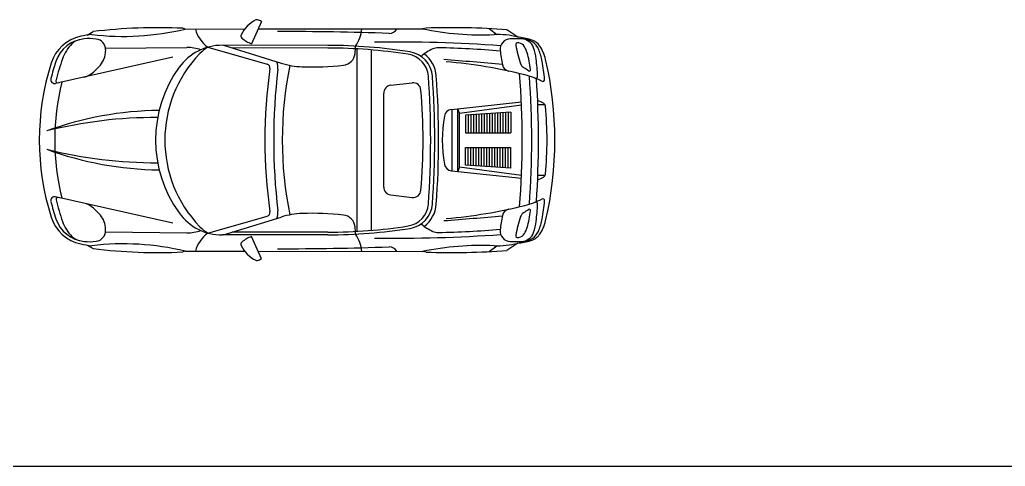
# Model space of a CAD drawing. Header units: millimetres. Extents: x 116290 to 180258, y 22146 to 121276.
# Drawn here: x 120616 to 128042, y 30019 to 33386 of the extents above; entities that cross this region are included whole.
import ezdxf

# ---------------------------------------------------------------- set-up
doc = ezdxf.new("R2010")
doc.units = ezdxf.units.MM
doc.layers.add('www.cad-blocks.net', color=7, linetype='Continuous')

# ---------------------------------------------------------------- blocks, each defined once
blk = doc.blocks.new('A$C3F5B618A')
for p, q in [((1674.5, 1802.3), (1599.2, 1633.9)), ((359.8, 1698.5), (406.4, 1724.9)), ((1099.4, 1744.2), (1081.4, 1749.8)), ((1099.4, 1744.2), (1547.9, 1744.8)), ((1648.8, 1744.9), (2886.7, 1746.4)), ((2913.6, 1751.3), (2886.7, 1746.4)), ((3389.3, 1747.5), (3447.9, 1703.2)), ((3603.8, 1684.1), (3522.7, 1739.6)), ((498.7, 1599.1), (1112.3, 1605.5)), ((499.4, 1588.8), (499.4, 1578.4)), ((1269.2, 1607.1), (1715.8, 1480.1)), ((2174.1, 1620.9), (1377.9, 1622)), ((1387.8, 1622), (1822.8, 1486.6)), ((2174.1, 1600.9), (1452.4, 1601.9)), ((2394.3, 219.1), (2394.3, 1594.5)), ((2501.9, 226.7), (2501.9, 1587)), ((1006.2, 1532.4), (122.7, 1334.1)), ((2647.3, 1320.2), (2808.3, 1339.1)), ((2594.3, 553), (2594.3, 1260.6)), ((3104.6, 1137.3), (3631.4, 1194.6)), ((3111.2, 675.6), (3111.2, 1138)), ((3153.4, 671), (3153.4, 1142.6)), ((3166, 1109.2), (3153.4, 1142.6)), ((3166, 1109.2), (3632.3, 1171.8)), ((3551.4, 1116.9), (3211.4, 1095.5)), ((3511.4, 1114.4), (3511.4, 963.1)), ((3531.4, 1115.7), (3531.4, 963.1)), ((3551.4, 1116.9), (3551.4, 963.1)), ((3804.8, 1174.2), (3755.6, 1174.2)), ((3166, 704.5), (3166, 1109.2)), ((3211.4, 1095.5), (3211.4, 963.1)), ((3231.4, 1095.5), (3231.4, 963.1)), ((3251.4, 1095.5), (3251.4, 963.1)), ((3271.4, 1095.5), (3271.4, 963.1)), ((3291.4, 1100.6), (3291.4, 963.1)), ((3311.4, 1101.8), (3311.4, 963.1)), ((3331.4, 1103.1), (3331.4, 963.1)), ((3351.4, 1104.3), (3351.4, 963.1)), ((3371.4, 1105.6), (3371.4, 963.1)), ((3391.4, 1106.9), (3391.4, 963.1)), ((3411.4, 1108.1), (3411.4, 963.1)), ((3431.4, 1109.4), (3431.4, 963.1)), ((3451.4, 1110.6), (3451.4, 963.1)), ((3471.4, 1111.9), (3471.4, 963.1)), ((3491.4, 1113.2), (3491.4, 963.1)), ((3211.4, 963.1), (3551.4, 963.1)), ((3211.4, 718.1), (3211.4, 850.5)), ((3211.4, 850.5), (3551.4, 850.5)), ((3231.4, 718.1), (3231.4, 850.5)), ((3251.4, 718.1), (3251.4, 850.5)), ((3271.4, 718.1), (3271.4, 850.5)), ((3291.4, 713.1), (3291.4, 850.5)), ((3311.4, 711.8), (3311.4, 850.5)), ((3331.4, 710.6), (3331.4, 850.5)), ((3351.4, 709.3), (3351.4, 850.5)), ((3371.4, 708), (3371.4, 850.5)), ((3391.4, 706.8), (3391.4, 850.5)), ((3411.4, 705.5), (3411.4, 850.5)), ((3431.4, 704.3), (3431.4, 850.5)), ((3451.4, 703), (3451.4, 850.5)), ((3471.4, 701.7), (3471.4, 850.5)), ((3491.4, 700.5), (3491.4, 850.5)), ((3511.4, 699.2), (3511.4, 850.5)), ((3531.4, 698), (3531.4, 850.5)), ((3551.4, 696.7), (3551.4, 850.5)), ((3104.6, 676.3), (3631.4, 619)), ((3166, 704.5), (3153.4, 671)), ((3166, 704.5), (3632.3, 641.8)), ((3551.4, 696.7), (3211.4, 718.1)), ((3804.8, 639.5), (3755.6, 639.5)), ((1006.2, 281.3), (122.7, 479.6)), ((2647.3, 493.4), (2808.3, 474.5)), ((1269.2, 206.5), (1715.8, 333.5)), ((1387.8, 191.7), (1822.8, 327)), ((499.4, 224.8), (499.4, 235.3)), ((498.7, 214.5), (1112.3, 208.2)), ((2174.1, 192.7), (1377.9, 191.7)), ((2174.1, 212.7), (1452.4, 211.8)), ((1674.5, 11.4), (1599.2, 179.7)), ((359.8, 115.2), (406.4, 88.8)), ((3389.3, 66.2), (3447.9, 110.5)), ((3603.8, 129.6), (3522.7, 74)), ((1099.4, 69.4), (1081.4, 63.9)), ((1099.4, 69.4), (1547.9, 68.9)), ((1648.8, 68.7), (2886.7, 67.2)), ((2913.6, 62.3), (2886.7, 67.2))]:
    blk.add_line(p, q)
for centre, radius, start, end in [((1741, 1593.2), 245.5, 116.617, 153.998), ((1637.9, 1798.9), 15.5, 73.01, 116.622), ((1530.9, 1448.4), 381.9, 67.9085, 73.0182), ((632.2, 3688.9), 2000, 263.186, 283.51), ((890.7, -2245.7), 4000, 87.2676, 96.9555), ((1415.9, 1807.8), 248.6, 194.8, 233.849), ((1798.6, -23102.2), 24827.9, 88.068, 90.0083), ((2130, 1781.9), 301.9, 326.49, 353.142), ((2637.7, 1771.6), 60, 268.068, 334.977), ((3333.4, 3899.7), 2199.1, 258.282, 272.46), ((3102.9, -4245.7), 6000, 85.9879, 91.808), ((374.8, 1396.4), 300, 102.098, 162.448), ((362.1, 1421.6), 250, 95.697, 161.743), ((330.1, 1547.6), 120, 104.257, 134.99), ((479.6, 907.5), 800, 96.08, 102.098), ((377, 1272.4), 400, 82.5168, 95.697), ((418.5, 1588.8), 80.8, 0, 82.5168), ((1538.7, 1691.9), 20.4, 153.995, 228.138), ((1663.9, 1831.6), 208, 228.135, 251.867), ((2667.1, -10188.6), 11835, 86.0806, 90.6932), ((3453.5, 1103.2), 600, 75.4926, 92.4596), ((3549.7, 1592.8), 78.1, 91.6186, 186.376), ((3585.3, 333.1), 1338.3, 87.3016, 91.6173), ((3604.2, 1626.1), 15, 82.8675, 189.755), ((3503.1, 930.1), 760.7, 74.7999, 82.3935), ((3576.9, 1408.5), 234.3, 81.1388, 82.8675), ((3603.8, 1580.7), 60, 30.4991, 81.1388), ((3629.5, 1570.6), 100, 18.925, 87.9554), ((3642.2, 1540), 130, 22.5778, 87.3016), ((3671.1, 1548.3), 120, 34.1061, 74.7999), ((457.3, 1420.3), 300, 134.99, 160.688), ((339.4, 1578.4), 160, 318.717, 0), ((1377.4, 1222), 400, 89.9236, 144.174), ((1115.4, 1305.5), 300, 70.3751, 90.5924), ((1425, 1350.7), 300, 121.281, 135.951), ((2168.7, -2379.1), 4000, 81.016, 89.9235), ((2168.7, -2379.1), 3980, 81.1828, 89.9235), ((2279.4, 1571), 100, 276.278, 353.959), ((1861.5, 1615.2), 520.2, 353.959, 0.005), ((2762.1, 1374.3), 200, 4.17847, 81.016), ((3092.6, 1302.3), 319.1, 113.619, 132.432), ((3004.8, 1503), 100, 88.9967, 113.619), ((2894.4, -4804.5), 6408.6, 84.8211, 88.9967), ((4877.7, 1741.1), 1414.3, 186.374, 190.851), ((4428.6, 1767.9), 851.6, 189.755, 199.555), ((3483.2, 1509.7), 200, 16.2803, 30.4991), ((2915.3, 1343.8), 791.6, 6.87873, 16.2803), ((3345.7, 1473.3), 400, 6.57878, 18.925), ((3392.9, 1436.4), 400, 9.26637, 22.5778), ((3522.1, 1447.4), 300, 13.1273, 34.1061), ((1922.6, 906.8), 1923.4, 162.448, 197.552), ((1922.6, 906.8), 1893.3, 161.743, 165.817), ((1922.6, 906.8), 1852.7, 160.688, 165.817), ((1883.9, 906.8), 938.4, 135.951, 224.049), ((1677.6, 1454.9), 120, 353.323, 20.459), ((2001.1, 2059.5), 600, 252.716, 268.061), ((2751.2, 1376), 180, 4.20086, 81.1828), ((2762.1, 1374.3), 228.9, 4.17847, 52.899), ((1422.2, -20722), 22294.8, 84.6827, 85.8223), ((2737.6, -2295.2), 3807.2, 76.0006, 85.0555), ((1531.5, 1264), 2226.2, 3.23189, 6.57878), ((178.4, 911.9), 3657, 7.12828, 9.26637), ((1204.1, 906.8), 2680.2, 346.873, 13.127), ((299.4, 1537.7), 160, 282.649, 312.261), ((-41.1, 1912.4), 666.3, 312.261, 318.717), ((1813.9, 906.8), 938.4, 144.174, 215.826), ((5538.3, 906.8), 3839.1, 171.911, 188.089), ((1707.6, 1451.3), 30, 351.911, 74.13), ((6359.2, 906.8), 4593.7, 173.323, 186.677), ((4622, 906.8), 2792, 168.355, 191.645), ((2053.9, 3620.1), 2161.5, 268.061, 276.278), ((3547.6, 1486.1), 60, 190.851, 257.909), ((3682.7, 1502.9), 60, 199.555, 237.359), ((2739.3, 30), 1689.2, 55.926, 57.359), ((3691.3, 1437.4), 10, 235.926, 6.879), ((116.2, 1363.4), 30, 165.817, 282.649), ((1922.6, 906.8), 1806.8, 165.978, 194.022), ((140, 1353.3), 15, 151.384, 303.892), ((2815.3, 1279.5), 60, 4.84538, 96.6839), ((-3636.8, 906.8), 6585.2, 355.799, 4.201), ((-3636.8, 906.8), 6616, 355.822, 4.178), ((-3636.8, 906.8), 6644.9, 355.822, 4.178), ((-2979.1, 906.8), 6616.8, 355.651, 4.349), ((3513.4, 816.7), 600, 62.954, 76.0006), ((-2979.1, 906.8), 6688.7, 355.862, 4.138), ((3739.2, 1388.7), 15, 248.459, 3.232), ((-2979.1, 906.8), 6740, 356.058, 3.942), ((3792.8, 1363.9), 14.4, 242.954, 7.128), ((2654.3, 1260.6), 60, 96.6839, 180), ((-1581.1, 906.8), 4472.2, 355.155, 4.845), ((3730, 1079.4), 126.6, 56.8383, 78.9251), ((934.7, -1435), 2566.3, 90.7156, 110.047), ((3111, 1077.7), 60, 96.2098, 169.752), ((3782.9, 1160.3), 30, 5.61333, 56.8383), ((1204.1, 906.8), 2621.2, 354.387, 5.613), ((876.5, -2299.8), 3377.1, 89.7524, 104.078), ((4056, 906.8), 1020.3, 169.752, 190.248), ((934.7, 3248.6), 2566.3, 249.953, 269.284), ((876.5, 4113.5), 3377.1, 255.922, 270.248), ((3111, 736), 60, 190.248, 263.79), ((3730, 734.2), 126.6, 281.075, 303.162), ((3782.9, 653.4), 30, 303.162, 354.387), ((2654.3, 553), 60, 180, 263.316), ((2815.3, 534.1), 60, 263.316, 355.155), ((116.2, 450.3), 30, 77.3506, 194.183), ((140, 460.3), 15, 56.1081, 194.062), ((1922.6, 906.8), 1852.7, 194.062, 199.312), ((3513.4, 997), 600, 283.999, 297.046), ((3792.8, 449.7), 14.4, 352.872, 117.046), ((178.4, 901.7), 3657, 350.734, 352.872), ((1922.6, 906.8), 1893.3, 194.183, 198.257), ((299.4, 275.9), 160, 47.7388, 77.3506), ((-41.1, -98.8), 666.3, 41.2834, 47.7388), ((1677.6, 358.8), 120, 339.541, 6.677), ((2751.2, 437.6), 180, 278.817, 355.799), ((2762.1, 439.3), 200, 278.984, 355.822), ((2762.1, 439.3), 228.9, 307.101, 355.822), ((2737.6, 4108.9), 3807.2, 274.944, 283.999), ((3547.6, 327.5), 60, 102.091, 169.149), ((2739.3, 1783.6), 1689.2, 302.641, 304.074), ((2915.3, 469.8), 791.6, 343.72, 353.121), ((3691.3, 376.2), 10, 353.121, 124.074), ((3739.2, 424.9), 15, 356.768, 111.541), ((1531.5, 549.6), 2226.2, 353.421, 356.768), ((374.8, 417.3), 300, 197.552, 257.902), ((362.1, 392), 250, 198.257, 264.303), ((339.4, 235.3), 160, 0, 41.2834), ((1377.4, 591.7), 400, 215.826, 270.076), ((1707.6, 362.4), 30, 285.87, 8.089), ((2001.1, -245.9), 600, 91.939, 107.284), ((2053.9, -1806.5), 2161.5, 83.7221, 91.939), ((2279.4, 242.7), 100, 6.04071, 83.7221), ((1422.2, 22535.6), 22294.8, 274.178, 275.317), ((4877.7, 72.6), 1414.3, 169.149, 173.626), ((4428.6, 45.8), 851.6, 160.445, 170.245), ((3682.7, 310.7), 60, 122.641, 160.445), ((3392.9, 377.3), 400, 337.422, 350.734), ((3522.1, 366.2), 300, 325.894, 346.873), ((457.3, 393.3), 300, 199.312, 225.01), ((418.5, 224.8), 80.8, 277.483, 0), ((1115.4, 508.2), 300, 269.408, 289.625), ((1425, 462.9), 300, 224.049, 238.719), ((2168.7, 4192.7), 3980, 270.076, 278.817), ((2168.7, 4192.7), 4000, 270.076, 278.984), ((1861.5, 198.4), 520.2, 359.995, 6.041), ((3092.6, 511.3), 319.1, 227.568, 246.381), ((2894.4, 6618.2), 6408.6, 271.003, 275.179), ((3549.7, 220.9), 78.1, 173.624, 268.381), ((3642.2, 273.6), 130, 272.698, 337.422), ((3483.2, 304), 200, 329.501, 343.72), ((3345.7, 340.4), 400, 341.075, 353.421), ((330.1, 266), 120, 225.01, 255.743), ((1415.9, 5.8), 248.6, 126.151, 165.2), ((1663.9, -18), 208, 108.133, 131.865), ((2130, 31.7), 301.9, 6.85823, 33.51), ((2667.1, 12002.3), 11835, 269.307, 273.919), ((3004.8, 310.6), 100, 246.381, 271.003), ((3604.2, 187.5), 15, 170.245, 277.132), ((3503.1, 883.6), 760.7, 277.606, 285.2), ((3576.9, 405.1), 234.3, 277.132, 278.861), ((3603.8, 232.9), 60, 278.861, 329.501), ((3629.5, 243.1), 100, 272.045, 341.075), ((3671.1, 265.3), 120, 285.2, 325.894), ((479.6, 906.2), 800, 257.902, 263.92), ((377, 541.3), 400, 264.303, 277.483), ((632.2, -1875.2), 2000, 76.4896, 96.8141), ((890.7, 4059.3), 4000, 263.045, 272.732), ((1538.7, 121.7), 20.4, 131.862, 206.005), ((1741, 220.4), 245.5, 206.002, 243.383), ((1798.6, 24915.8), 24827.9, 269.992, 271.932), ((2637.7, 42.1), 60, 25.0232, 91.932), ((3333.4, -2086), 2199.1, 87.5405, 101.718), ((3453.5, 710.5), 600, 267.54, 284.507), ((3585.3, 1480.6), 1338.3, 268.383, 272.698), ((1637.9, 14.8), 15.5, 243.378, 286.99), ((1530.9, 365.3), 381.9, 286.982, 292.091), ((3102.9, 6059.3), 6000, 268.192, 274.012)]:
    blk.add_arc(centre, radius, start, end)
blk = doc.blocks.new('FORMAT')
at = {"color": 155, "true_color": 0x546d8e}
blk.add_line((120018.9, 30018.8), (180258.2, 30018.8), dxfattribs=at)

msp = doc.modelspace()

# ---------------------------------------------------------------- block references
msp.add_blockref('A$C3F5B618A', (120764.6, 31571))
at = {"layer": 'www.cad-blocks.net'}
msp.add_blockref('FORMAT', (0, 0), dxfattribs=at)

doc.saveas('drawing.dxf')
